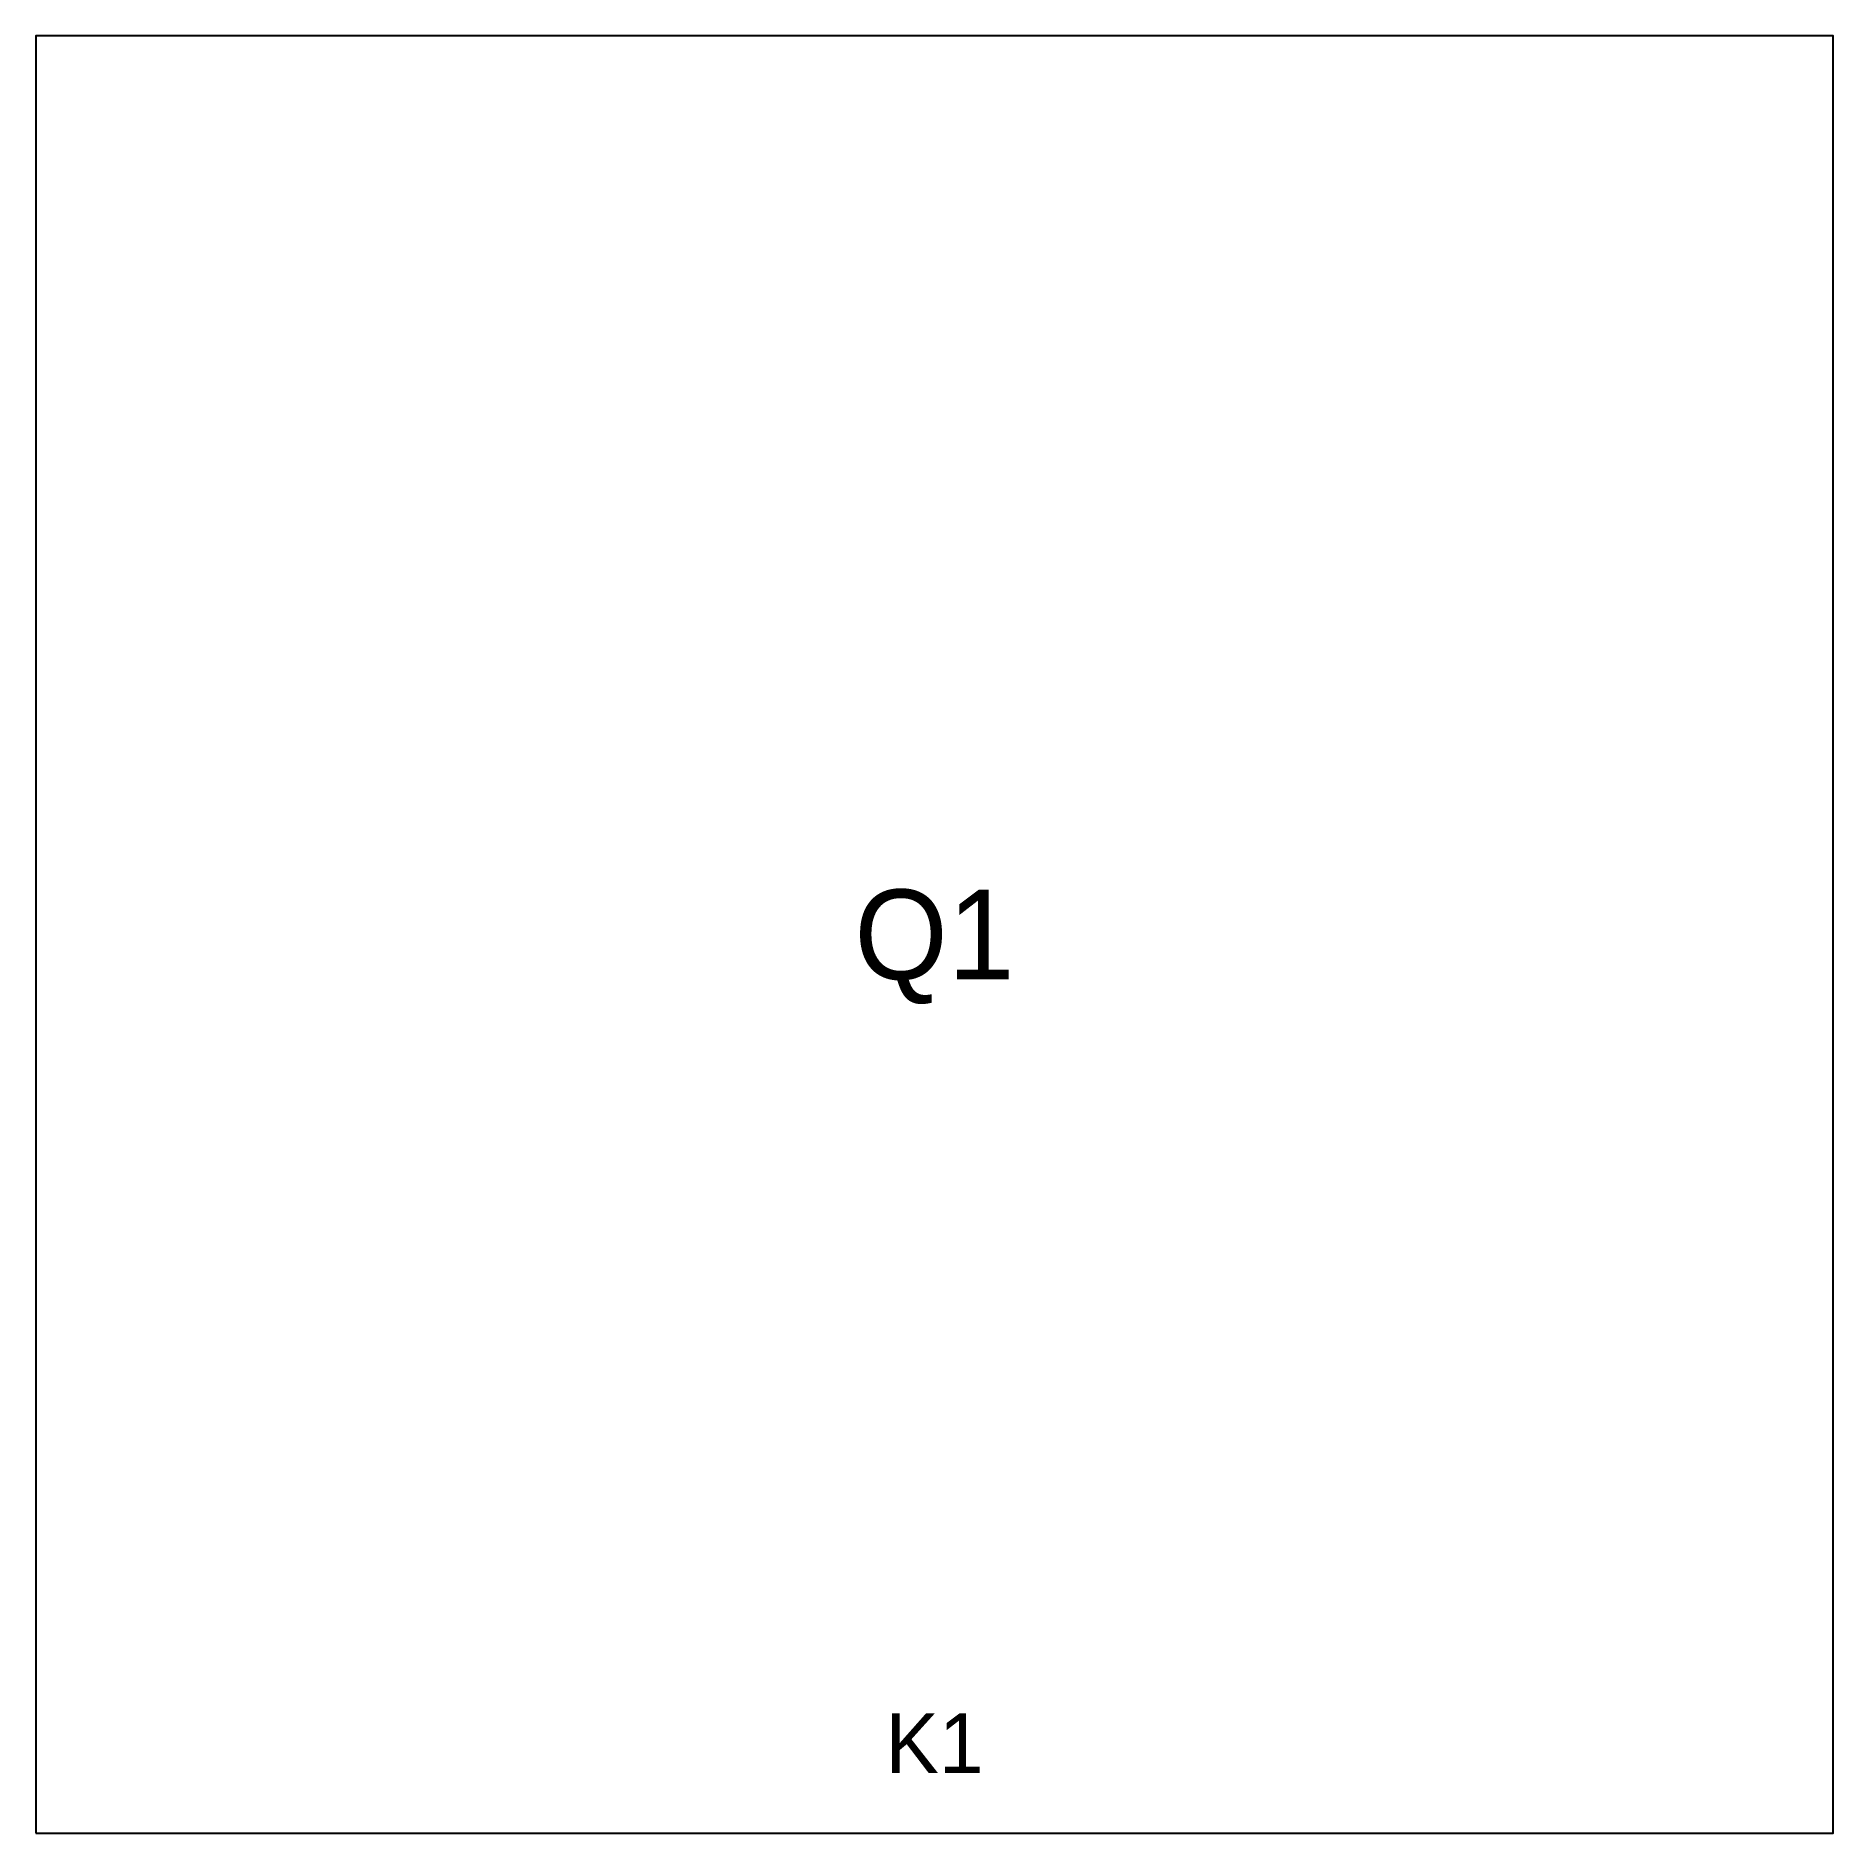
# Model space of a CAD drawing. Header units: millimetres. Extents: x 0 to 6000, y 0 to 6000.
import ezdxf
from ezdxf.enums import TextEntityAlignment as Align

# ---------------------------------------------------------------- set-up
doc = ezdxf.new("R2010")
doc.units = ezdxf.units.MM
for name, color, linetype in [('TP_INFO', 8, 'Continuous'), ('TP_KRAWEDZ', 4, 'Continuous'), ('TP_OBC_POW', 5, 'Continuous'), ('TP_OBRYS', 7, 'Continuous')]:
    doc.layers.add(name, color=color, linetype=linetype)

msp = doc.modelspace()

# ---------------------------------------------------------------- linework, layer by layer
at = {"layer": 'TP_KRAWEDZ'}
msp.add_lwpolyline([(0, 0), (6000, 0), (6000, 6000), (0, 6000)], close=True, dxfattribs=at)
at = {"layer": 'TP_OBC_POW'}
msp.add_lwpolyline([(0, 0), (6000, 0), (6000, 6000), (0, 6000)], close=True, dxfattribs=at)
at = {"layer": 'TP_OBRYS'}
msp.add_lwpolyline([(0, 0), (6000, 0), (6000, 6000), (0, 6000)], close=True, dxfattribs=at)

# ---------------------------------------------------------------- texts
at = {"layer": 'TP_INFO'}
for s, height, p in [('Q1', 300, (3000, 3000)), ('K1', 200, (3000, 300))]:
    msp.add_text(s, height=height, dxfattribs=at).set_placement(p, align=Align.MIDDLE_CENTER)

doc.saveas('drawing.dxf')
